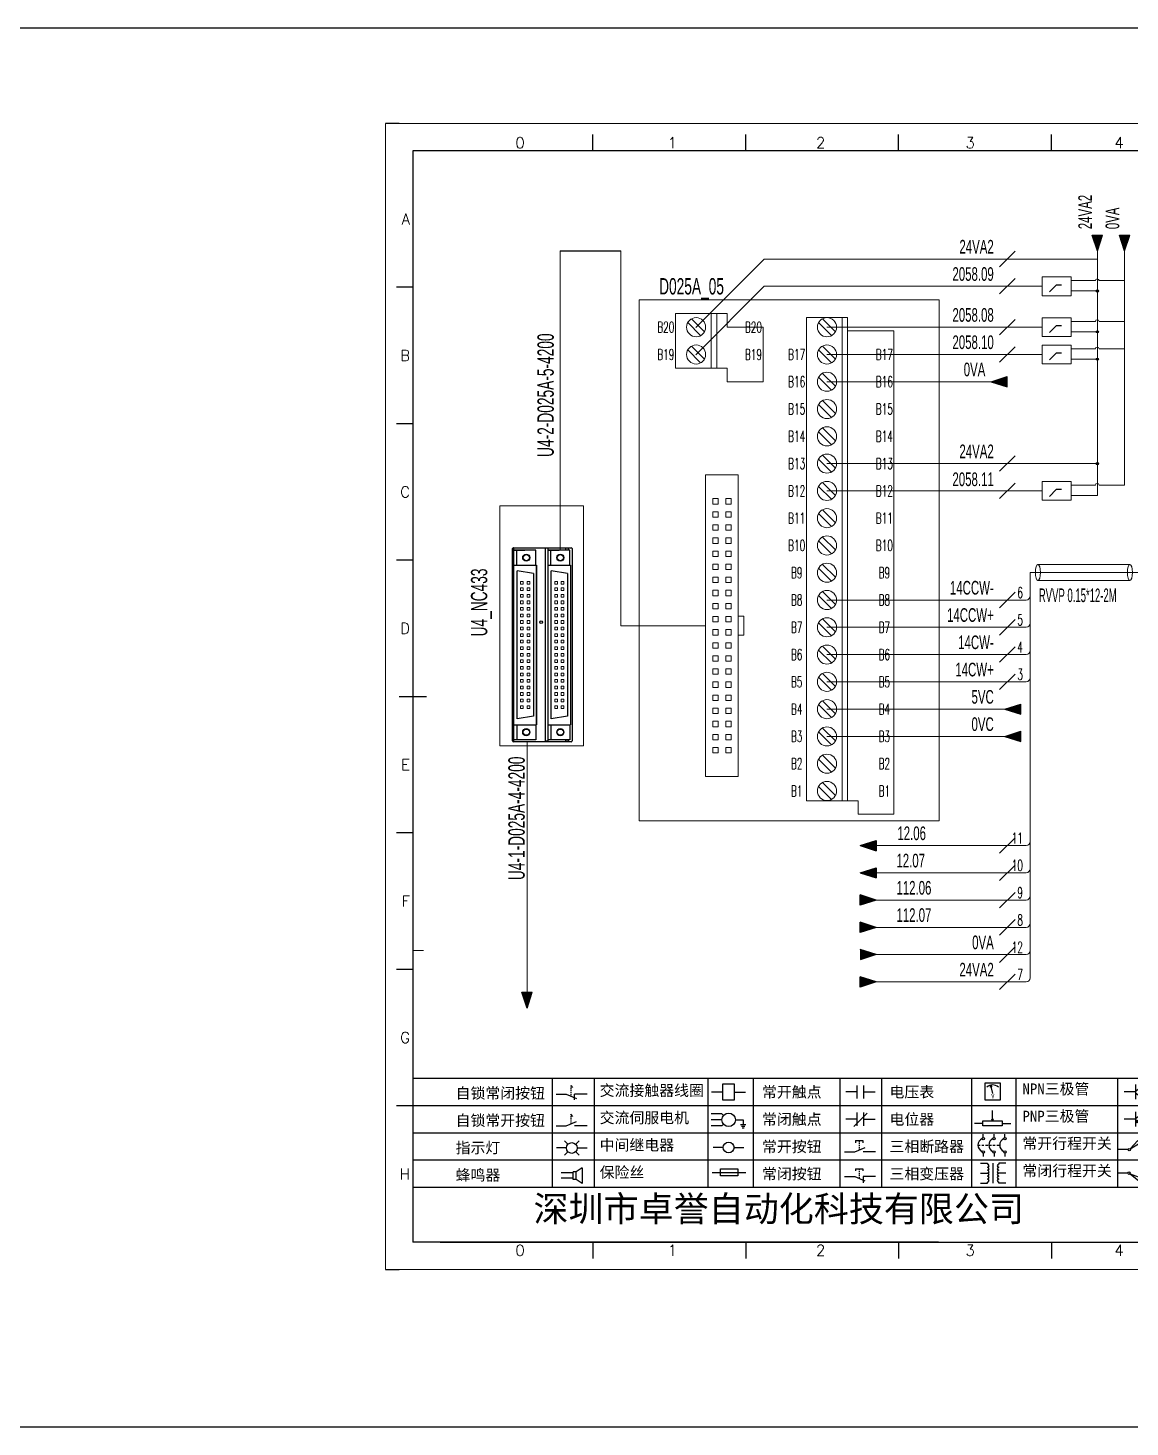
# Model space of a CAD drawing. Header units: millimetres. Extents: x 336 to 12810, y -1577 to 4105.
# Drawn here: x 9795.2 to 9997.1, y -364.4 to -108 of the extents above; entities that cross this region are included whole.
import ezdxf
from ezdxf.enums import TextEntityAlignment as Align

# ---------------------------------------------------------------- set-up
doc = ezdxf.new("R2010")
doc.units = ezdxf.units.MM
doc.linetypes.add('ACAD_ISO02W100', pattern=[15, 12, -3])
for name, color, linetype in [('AE_BOR', 1, 'Continuous'), ('SYMS', 7, 'Continuous'), ('Z_OM_GAIKEI', 7, 'Continuous')]:
    doc.layers.add(name, color=color, linetype=linetype)
doc.layers.add('Dimension', color=3, linetype='Continuous', lineweight=13)
doc.styles.get("Standard").update_dxf_attribs({"font": ''})
doc.styles.add('WD', font='romans.shx', dxfattribs={"width": 0.8, "bigfont": 'gbcbig.shx'})
doc.styles.add('样式 8', font='arial.ttf', dxfattribs={"width": 0.6, "height": 2.5})
doc.styles.add('汉字', font='')
doc.styles.get('Standard').set_extended_font_data('SimSun')
doc.styles.get('汉字').set_extended_font_data('新宋体')

# ---------------------------------------------------------------- blocks, each defined once
blk = doc.blocks.new('*U6')
at = {"linetype": 'ByBlock'}
for p, q in [((-1909.23, -780.45), (-1909.23, -780.67)), ((-1909.23, -780.45), (-1908.92, -780.84)), ((-1909.23, -780.84), (-1909.23, -781.05)), ((-1909.23, -781.23), (-1909.23, -781.44)), ((-1909.23, -781.61), (-1909.23, -781.83)), ((-1909.23, -782), (-1909.23, -782.21)), ((-1911.92, -782.07), (-1910.06, -782.07)), ((-1910.06, -782.07), (-1908.18, -782.88)), ((-1909.23, -782.38), (-1909.23, -782.43)), ((-1908.52, -783.07), (-1908.52, -782.07)), ((-1906.25, -782.07), (-1908.52, -782.07))]:
    blk.add_line(p, q, dxfattribs=at)
blk = doc.blocks.new('*U8')
at = {"linetype": 'ByBlock'}
for p, q in [((-1910.06, -792.89), (-1908.18, -792.08)), ((-1908.88, -791.17), (-1909.23, -790.71)), ((-1909.23, -790.71), (-1909.23, -790.92)), ((-1909.23, -791.09), (-1909.23, -791.31)), ((-1909.23, -791.48), (-1909.23, -791.69)), ((-1909.23, -791.86), (-1909.23, -792.08)), ((-1909.23, -792.25), (-1909.23, -792.47)), ((-1911.92, -792.89), (-1910.06, -792.89)), ((-1906.25, -792.89), (-1908.52, -792.89))]:
    blk.add_line(p, q, dxfattribs=at)
blk = doc.blocks.new('蜂鸣器')
at = {"linetype": 'ByBlock'}
for p, q in [((-1908.8, -796.48), (-1911.01, -796.48)), ((-1908.25, -796.26), (-1908.8, -796.26)), ((-1908.8, -797.68), (-1908.8, -796.26)), ((-1907.17, -795.53), (-1908.25, -796.26)), ((-1908.25, -797.68), (-1908.25, -796.26)), ((-1907.17, -795.53), (-1907.17, -798.41)), ((-1908.8, -797.46), (-1911.01, -797.46)), ((-1908.25, -797.68), (-1908.8, -797.68)), ((-1907.17, -798.41), (-1908.25, -797.68))]:
    blk.add_line(p, q, dxfattribs=at)
blk = doc.blocks.new('指示灯')
at = {"linetype": 'ByBlock'}
for p, q in [((-1854.25, -776.92), (-1856.06, -776.92)), ((-1854.62, -775.59), (-1853.97, -776.23)), ((-1851.9, -775.59), (-1852.54, -776.23)), ((-1852.26, -776.92), (-1850.45, -776.92)), ((-1854.62, -778.25), (-1853.97, -777.61)), ((-1851.9, -778.25), (-1852.54, -777.61))]:
    blk.add_line(p, q, dxfattribs=at)
blk.add_circle((-1853.26, -776.92), 0.992, dxfattribs=at)
blk = doc.blocks.new('交流接触器线圈')
at = {"linetype": 'ByBlock'}
for p, q in [((-1880.82, -781.77), (-1882.87, -781.77)), ((-1878.72, -781.77), (-1876.67, -781.77))]:
    blk.add_line(p, q, dxfattribs=at)
blk.add_lwpolyline([(-1880.82, -780.28), (-1878.72, -780.28), (-1878.72, -783.26), (-1880.82, -783.26)], close=True, dxfattribs=at)
blk = doc.blocks.new('交流伺服电机')
at = {"linetype": 'ByBlock'}
for p, q in [((-1880.97, -785.75), (-1882.94, -785.75)), ((-1880.97, -786.85), (-1882.94, -786.85)), ((-1880.97, -785.75), (-1880.65, -786.03)), ((-1878.49, -786.85), (-1877.07, -786.85)), ((-1877.07, -786.85), (-1877.07, -787.72)), ((-1880.97, -787.94), (-1882.94, -787.94)), ((-1880.97, -787.94), (-1880.65, -787.67)), ((-1877.54, -787.72), (-1876.59, -787.72)), ((-1877.38, -788.01), (-1876.75, -788.01)), ((-1877.23, -788.29), (-1876.9, -788.29))]:
    blk.add_line(p, q, dxfattribs=at)
blk.add_circle((-1879.73, -786.85), 1.24, dxfattribs=at)
blk = doc.blocks.new('中间继电器')
at = {"linetype": 'ByBlock'}
for p, q in [((-1880.72, -791.92), (-1882.54, -791.92)), ((-1878.74, -791.92), (-1876.92, -791.92))]:
    blk.add_line(p, q, dxfattribs=at)
blk.add_circle((-1879.73, -791.92), 0.992, dxfattribs=at)
blk = doc.blocks.new('保险丝')
at = {"linetype": 'ByBlock'}
blk.add_line((-1882.72, -796.49), (-1876.55, -796.49), dxfattribs=at)
blk.add_lwpolyline([(-1881.2, -795.86), (-1878.06, -795.86), (-1878.06, -797.12), (-1881.2, -797.12)], close=True, dxfattribs=at)
blk = doc.blocks.new('常开按钮')
at = {"linetype": 'ByBlock'}
for p, q in [((-1910.06, -787.73), (-1908.18, -786.93)), ((-1909.9, -785.68), (-1908.56, -785.68)), ((-1909.9, -785.68), (-1909.9, -786.07)), ((-1909.23, -785.68), (-1909.23, -785.89)), ((-1909.23, -786.06), (-1909.23, -786.28)), ((-1909.23, -786.45), (-1909.23, -786.67)), ((-1909.23, -786.84), (-1909.23, -787.05)), ((-1908.56, -785.68), (-1908.56, -786.07)), ((-1911.92, -787.73), (-1910.06, -787.73)), ((-1909.23, -787.22), (-1909.23, -787.38)), ((-1906.25, -787.73), (-1908.52, -787.73))]:
    blk.add_line(p, q, dxfattribs=at)
blk = doc.blocks.new('常开触点')
at = {"linetype": 'ByBlock'}
for p, q in [((-1853.82, -781.77), (-1855.88, -781.77)), ((-1853.82, -782.99), (-1853.82, -780.56)), ((-1852.6, -782.99), (-1852.6, -780.56)), ((-1852.6, -781.77), (-1850.55, -781.77))]:
    blk.add_line(p, q, dxfattribs=at)
blk = doc.blocks.new('常闭触点')
at = {"linetype": 'ByBlock'}
for p, q in [((-1853.82, -786.77), (-1855.88, -786.77)), ((-1852.01, -785.66), (-1854.43, -788.1)), ((-1853.82, -787.99), (-1853.82, -785.56)), ((-1852.6, -787.99), (-1852.6, -785.56)), ((-1852.6, -786.77), (-1850.55, -786.77))]:
    blk.add_line(p, q, dxfattribs=at)
blk = doc.blocks.new('常闭按钮')
at = {"linetype": 'ByBlock'}
for p, q in [((-1856.13, -792.28), (-1854.28, -792.28)), ((-1854.28, -792.28), (-1852.4, -793.09)), ((-1854.11, -790.83), (-1852.77, -790.83)), ((-1854.11, -790.83), (-1854.11, -791.22)), ((-1853.44, -790.83), (-1853.44, -791.04)), ((-1853.44, -791.21), (-1853.44, -791.43)), ((-1853.44, -791.6), (-1853.44, -791.82)), ((-1853.44, -791.99), (-1853.44, -792.2)), ((-1852.77, -790.83), (-1852.77, -791.22)), ((-1850.47, -792.28), (-1852.73, -792.28)), ((-1852.73, -792.28), (-1852.73, -793.43)), ((-1853.44, -792.37), (-1853.44, -792.53))]:
    blk.add_line(p, q, dxfattribs=at)
blk = doc.blocks.new('电压表')
at = {"linetype": 'ByBlock'}
for p, q in [((-1814.84, -780.75), (-1814.91, -781.13)), ((-1814.6, -781.05), (-1814.91, -781.13)), ((-1814.84, -780.75), (-1814.46, -782.26)), ((-1814.84, -780.75), (-1814.6, -781.05))]:
    blk.add_line(p, q, dxfattribs=at)
blk.add_lwpolyline([(-1815.84, -780.34), (-1813.07, -780.34), (-1813.07, -783.49), (-1815.84, -783.49)], close=True, dxfattribs=at)
blk.add_arc((-1814.46, -782.26), 1.56, 46.8313, 133.1687, dxfattribs=at)
at = {"linetype": 'ByBlock', "insert": (-1814.7, -782.39), "char_height": 0.75, "width": 0.6768, "attachment_point": 1}
blk.add_mtext('V', dxfattribs=at)
blk = doc.blocks.new('电位器')
at = {"linetype": 'ByBlock'}
for p, q in [((-1814.45, -787.3), (-1814.62, -786.96)), ((-1814.62, -786.96), (-1814.27, -786.96)), ((-1814.45, -787.3), (-1814.45, -785.39)), ((-1814.45, -787.3), (-1814.27, -786.96)), ((-1816.21, -787.75), (-1817.79, -787.75)), ((-1812.68, -787.75), (-1811.1, -787.75))]:
    blk.add_line(p, q, dxfattribs=at)
blk.add_lwpolyline([(-1816.21, -787.3), (-1812.68, -787.3), (-1812.68, -788.2), (-1816.21, -788.2)], close=True, dxfattribs=at)
blk = doc.blocks.new('三相断路器')
at = {"linetype": 'ByBlock'}
for p, q in [((-1816.17, -790.33), (-1816.17, -789.7)), ((-1814.17, -790.33), (-1814.17, -789.7)), ((-1812.18, -790.33), (-1812.18, -789.7)), ((-1817.14, -791.74), (-1816.72, -791.74)), ((-1816.45, -791.74), (-1816.03, -791.74)), ((-1815.76, -791.74), (-1815.34, -791.74)), ((-1815.07, -791.74), (-1814.65, -791.74)), ((-1814.38, -791.74), (-1813.96, -791.74)), ((-1813.69, -791.74), (-1813.27, -791.74)), ((-1816.17, -793.19), (-1816.17, -793.83)), ((-1814.17, -793.19), (-1814.17, -793.83)), ((-1812.18, -793.19), (-1812.18, -793.83))]:
    blk.add_line(p, q, dxfattribs=at)
for centre in [(-1816.17, -790.55), (-1814.17, -790.55), (-1812.18, -790.55), (-1816.17, -792.98), (-1814.17, -792.98), (-1812.18, -792.98)]:
    blk.add_circle(centre, 0.219, dxfattribs=at)
for centre in [(-1815.81, -791.74), (-1813.82, -791.74), (-1811.83, -791.74)]:
    blk.add_arc(centre, 1.32, 115.5791, 244.4209, dxfattribs=at)
blk = doc.blocks.new('三相变压器')
at = {"linetype": 'ByBlock'}
for p, q in [((-1816.69, -795.03), (-1815.37, -795.03)), ((-1816.69, -796.87), (-1815.37, -796.87)), ((-1815.37, -795.03), (-1815.37, -795.24)), ((-1814.34, -798.7), (-1814.34, -795.04)), ((-1812, -795.03), (-1813.32, -795.03)), ((-1813.32, -795.03), (-1813.32, -795.24)), ((-1812, -796.87), (-1813.32, -796.87)), ((-1816.69, -798.71), (-1815.37, -798.71)), ((-1815.37, -798.71), (-1815.37, -798.5)), ((-1813.32, -798.71), (-1813.32, -798.5)), ((-1812, -798.71), (-1813.32, -798.71))]:
    blk.add_line(p, q, dxfattribs=at)
for centre, start, end in [((-1815.37, -795.51), 270, 90), ((-1815.37, -796.06), 270, 90), ((-1815.37, -796.6), 270, 90), ((-1815.37, -797.14), 270, 90), ((-1815.37, -797.68), 270, 90), ((-1813.32, -795.51), 90, 270), ((-1813.32, -796.06), 90, 270), ((-1813.32, -796.6), 90, 270), ((-1813.32, -797.14), 90, 270), ((-1813.32, -797.68), 90, 270), ((-1815.37, -798.23), 270, 90), ((-1813.32, -798.23), 90, 270)]:
    blk.add_arc(centre, 0.271, start, end, dxfattribs=at)
blk = doc.blocks.new('NPN三极管')
at = {"linetype": 'ByBlock'}
for p, q in [((-1785.73, -781.97), (-1787.81, -781.97)), ((-1785.73, -780.61), (-1785.73, -783.32)), ((-1785.73, -781.82), (-1784.15, -780.66)), ((-1784.15, -780.66), (-1784.15, -779.98)), ((-1785.73, -782.11), (-1784.15, -783.27)), ((-1784.41, -782.73), (-1784.74, -783.18)), ((-1784.15, -783.27), (-1784.74, -783.18)), ((-1784.15, -783.27), (-1784.41, -782.73)), ((-1784.15, -783.27), (-1784.15, -783.96))]:
    blk.add_line(p, q, dxfattribs=at)
blk = doc.blocks.new('PNP三极管')
at = {"linetype": 'ByBlock'}
for p, q in [((-1784.9, -786.74), (-1786.98, -786.74)), ((-1784.9, -785.38), (-1784.9, -788.09)), ((-1784.9, -786.59), (-1783.32, -785.43)), ((-1784.9, -786.88), (-1783.32, -788.04)), ((-1784.9, -786.88), (-1784.31, -786.97)), ((-1784.9, -786.88), (-1784.64, -787.42)), ((-1784.31, -786.97), (-1784.64, -787.42)), ((-1783.32, -785.43), (-1783.32, -784.75)), ((-1783.32, -788.04), (-1783.32, -788.73))]:
    blk.add_line(p, q, dxfattribs=at)
blk = doc.blocks.new('常开行程开关')
at = {"linetype": 'ByBlock'}
for p, q in [((-1786.29, -792.3), (-1788.01, -792.3)), ((-1785.89, -792.17), (-1784.52, -790.62)), ((-1785.89, -792.17), (-1783.43, -790.72)), ((-1784.52, -790.62), (-1784.19, -791.17)), ((-1781.48, -792.3), (-1783.21, -792.3))]:
    blk.add_line(p, q, dxfattribs=at)
for centre in [(-1786.07, -792.3), (-1783.42, -792.3)]:
    blk.add_circle(centre, 0.219, dxfattribs=at)
blk = doc.blocks.new('常闭行程开关')
at = {"linetype": 'ByBlock'}
for p, q in [((-1786.34, -796.62), (-1788.07, -796.62)), ((-1785.93, -796.72), (-1783.25, -797.7)), ((-1785.93, -796.72), (-1784.3, -798)), ((-1784.3, -798), (-1784.08, -797.4)), ((-1783.48, -796.84), (-1783.48, -797.85)), ((-1781.54, -796.62), (-1783.26, -796.62))]:
    blk.add_line(p, q, dxfattribs=at)
for centre in [(-1786.12, -796.62), (-1783.48, -796.62)]:
    blk.add_circle(centre, 0.219, dxfattribs=at)
blk = doc.blocks.new('电控横A4')
for p, q in [((292, -5), (5, -5)), ((5, -5), (5, -205)), ((10.03, -205), (289.53, -205)), ((130.8, -205), (190.75, -205))]:
    blk.add_line(p, q)
at = {"lineweight": 9, "ltscale": 0.1}
for p, q in [((5, -151.57), (7, -151.57)), ((101.34, -205), (130.8, -205)), ((129.44, -205), (129.44, -205)), ((129.44, -205), (129.44, -205)), ((129.44, -205), (129.44, -205)), ((129.44, -205), (129.44, -205))]:
    blk.add_line(p, q, dxfattribs=at)
at = {"linetype": 'ByBlock'}
for p, q in [((292, -175), (5, -175)), ((292, -180), (5, -180)), ((292, -185), (5, -185)), ((292, -190), (5, -190)), ((292, -195), (5, -195))]:
    blk.add_line(p, q, dxfattribs=at)
at = {"color": 0, "lineweight": -2}
for p, q in [((30.58, -175), (30.58, -195)), ((38.26, -175), (38.26, -195)), ((59.05, -175), (59.05, -195)), ((67.4, -175), (67.4, -195)), ((83.26, -175), (83.26, -195)), ((90.91, -175), (90.91, -195)), ((107.4, -175), (107.4, -195)), ((115.5, -175), (115.5, -195)), ((134.12, -175), (134.12, -195))]:
    blk.add_line(p, q, dxfattribs=at)
at = {"color": 0, "ltscale": 2}
blk.add_line((101.34, -205), (5, -205), dxfattribs=at)
at = {"layer": 'AE_BOR', "lineweight": 30}
for p, q in [((2.53, 0), (0, 0)), ((0, -210), (2.53, -210))]:
    blk.add_line(p, q, dxfattribs=at)
at = {"layer": 'AE_BOR', "color": 1, "lineweight": 15}
for p, q in [((0, 0), (297, 0)), ((0, -210), (0, 0)), ((297, -210), (0, -210))]:
    blk.add_line(p, q, dxfattribs=at)
at = {"layer": 'AE_BOR'}
for p, q in [((38.03, -5), (38.03, -2)), ((66.03, -5), (66.03, -2)), ((94.03, -5), (94.03, -2)), ((122.03, -5), (122.03, -2)), ((5, -30), (2, -30)), ((5, -55), (2, -55)), ((5, -80), (2, -80)), ((5, -130), (2, -130)), ((5, -155), (2, -155)), ((5, -180), (2, -180)), ((38.03, -205), (38.03, -208)), ((66.03, -205), (66.03, -208)), ((94.03, -205), (94.03, -208)), ((122.03, -205), (122.03, -208))]:
    blk.add_line(p, q, dxfattribs=at)
at = {"layer": 'AE_BOR', "color": 2, "lineweight": 30}
blk.add_line((2.5, -105), (7.5, -105), dxfattribs=at)
at = {"linetype": 'ByBlock'}
for name, p in [('*U6', (1943.19, 604.18)), ('交流接触器线圈', (1942.62, 604.27)), ('常开触点', (1940.27, 604.3)), ('电压表', (1925.71, 604.52)), ('NPN三极管', (1923.2, 604.5)), ('*U8', (1943.19, 609.18)), ('交流伺服电机', (1942.62, 604.27)), ('常闭触点', (1940.27, 604.3)), ('电位器', (1925.71, 604.52)), ('PNP三极管', (1922.37, 604.27)), ('指示灯', (1887.41, 589.18)), ('中间继电器', (1942.62, 604.27)), ('常开按钮', (1996.06, 599.3)), ('三相断路器', (1925.71, 604.52)), ('常开行程开关', (1922.37, 604.27)), ('蜂鸣器', (1943.19, 604.18)), ('保险丝', (1942.62, 604.27)), ('常闭按钮', (1940.27, 599.3)), ('三相变压器', (1925.71, 604.52)), ('常闭行程开关', (1922.37, 604.27))]:
    blk.add_blockref(name, p, dxfattribs=at)
at = {"char_height": 2, "attachment_point": 1, "style": '汉字'}
for s, insert in [('{\\fKaiTi_GB2312|b0|i0|c134|p49;自锁常闭按钮}', (12.86, -176.69)), ('{\\fKaiTi_GB2312|b0|i0|c134|p49;交流接触器线圈}', (39.25, -176.19)), ('{\\fKaiTi_GB2312|b0|i0|c134|p49;常开触点}', (69.01, -176.48)), ('{\\fKaiTi_GB2312|b0|i0|c134|p49;电压表}', (92.37, -176.47)), ('{\\fKaiTi_GB2312|b0|i0|c134|p49;NPN三极管}', (116.73, -175.91)), ('{\\fKaiTi_GB2312|b0|i0|c134|p49;自锁常开按钮}', (12.86, -181.69)), ('{\\fKaiTi_GB2312|b0|i0|c134|p49;交流伺服电机}', (39.25, -181.19)), ('{\\fKaiTi_GB2312|b0|i0|c134|p49;常闭触点}', (69.01, -181.48)), ('{\\fKaiTi_GB2312|b0|i0|c134|p49;电位器}', (92.37, -181.47)), ('{\\fKaiTi_GB2312|b0|i0|c134|p49;PNP三极管}', (116.73, -180.91)), ('{\\fKaiTi_GB2312|b0|i0|c134|p49;指示灯}', (12.86, -186.69)), ('{\\fKaiTi_GB2312|b0|i0|c134|p49;中间继电器}', (39.25, -186.19)), ('{\\fKaiTi_GB2312|b0|i0|c134|p49;常开按钮}', (69.01, -186.48)), ('{\\fKaiTi_GB2312|b0|i0|c134|p49;三相断路器}', (92.37, -186.47)), ('{\\fKaiTi_GB2312|b0|i0|c134|p49;常开行程开关}', (116.73, -185.91)), ('{\\fKaiTi_GB2312|b0|i0|c134|p49;蜂鸣器}', (12.86, -191.69)), ('{\\fKaiTi_GB2312|b0|i0|c134|p49;保险丝}', (39.25, -191.19)), ('{\\fKaiTi_GB2312|b0|i0|c134|p49;常闭按钮}', (69.01, -191.48)), ('{\\fKaiTi_GB2312|b0|i0|c134|p49;三相变压器}', (92.37, -191.47)), ('{\\fKaiTi_GB2312|b0|i0|c134|p49;常闭行程开关}', (116.73, -190.91))]:
    blk.add_mtext(s, dxfattribs=dict(at, insert=insert))
at = {"color": 0, "lineweight": -2, "insert": (27.14, -196.53), "char_height": 4.7064, "width": 96.1138, "attachment_point": 1}
blk.add_mtext('深圳市卓誉自动化科技有限公司', dxfattribs=at)
at = {"layer": 'AE_BOR', "style": 'WD'}
for s, p in [('0', (24.67, -4.5)), ('1', (52.6, -4.5)), ('2', (79.75, -4.5)), ('3', (107.15, -4.5)), ('4', (134.45, -4.5)), ('0', (24.67, -207.5)), ('1', (52.6, -207.5)), ('2', (79.75, -207.5)), ('3', (107.15, -207.5)), ('4', (134.45, -207.5))]:
    blk.add_text(s, height=2, dxfattribs=at).set_placement(p, align=Align.CENTER)
for s, p in [('A', (4.5, -17.5)), ('B', (4.5, -42.5)), ('C', (4.5, -67.5)), ('D', (4.5, -92.5)), ('E', (4.5, -117.5)), ('F', (4.5, -142.5)), ('G', (4.5, -167.5)), ('H', (4.5, -192.5))]:
    blk.add_text(s, height=2, dxfattribs=at).set_placement(p, align=Align.MIDDLE_RIGHT)
blk = doc.blocks.new('WDDOT')
blk.add_hatch(color=256).paths.add_polyline_path([(0.5, 0, 1), (-0.5, 0, 1)])
blk.add_circle((0, 0), 0.5)

msp = doc.modelspace()

# ---------------------------------------------------------------- hatches: boundary and pattern name
for points in [[(9990.221, -145.917), (9991.156, -148.836), (9992.091, -145.917)], [(9995.221, -145.917), (9996.156, -148.836), (9997.091, -145.917)], [(9991.352, -156.164, 1), (9990.959, -156.164, 1)], [(9991.352, -163.664, 1), (9990.959, -163.664, 1)], [(9991.352, -168.664, 1), (9990.959, -168.664, 1)], [(9971.719, -172.804), (9974.638, -173.739), (9974.638, -171.869)], [(9991.352, -187.804, 1), (9990.959, -187.804, 1)], [(9974.219, -232.804), (9977.138, -233.739), (9977.138, -231.869)], [(9974.219, -237.804), (9977.138, -238.739), (9977.138, -236.869)], [(9947.688, -257.808), (9950.606, -258.743), (9950.606, -256.873)], [(9947.688, -262.804), (9950.606, -263.739), (9950.606, -261.869)], [(9947.688, -268.735), (9947.688, -266.865), (9950.606, -267.8)], [(9947.688, -271.865), (9950.606, -272.8), (9947.688, -273.735)], [(9950.606, -277.8), (9947.688, -278.735), (9947.688, -276.865)], [(9947.688, -283.735), (9947.688, -281.865), (9950.606, -282.8)], [(9885.705, -284.701), (9886.64, -287.62), (9887.575, -284.701)]]:
    msp.add_hatch(color=256).paths.add_polyline_path(points)

# ---------------------------------------------------------------- linework, layer by layer
for p, q in [((9991.156, -148.836), (9990.221, -145.917)), ((9990.221, -145.917), (9992.091, -145.917)), ((9991.156, -148.836), (9992.091, -145.917)), ((9996.156, -148.836), (9995.221, -145.917)), ((9995.221, -145.917), (9997.091, -145.917)), ((9996.156, -148.836), (9997.091, -145.917)), ((9971.719, -172.804), (9974.638, -171.869)), ((9971.719, -172.804), (9974.638, -173.739)), ((9974.638, -173.739), (9974.638, -171.869)), ((9974.219, -232.804), (9977.138, -231.869)), ((9974.219, -232.804), (9977.138, -233.739)), ((9977.138, -233.739), (9977.138, -231.869)), ((9974.219, -237.804), (9977.138, -236.869)), ((9974.219, -237.804), (9977.138, -238.739)), ((9977.138, -238.739), (9977.138, -236.869)), ((9947.688, -257.808), (9950.606, -256.873)), ((9947.688, -257.808), (9950.606, -258.743)), ((9950.606, -256.873), (9950.606, -258.743)), ((9947.688, -262.804), (9950.606, -261.869)), ((9947.688, -262.804), (9950.606, -263.739)), ((9950.606, -261.869), (9950.606, -263.739)), ((9950.606, -267.8), (9947.688, -266.865)), ((9947.688, -268.735), (9947.688, -266.865)), ((9950.606, -267.8), (9947.688, -268.735)), ((9950.606, -272.8), (9947.688, -271.865)), ((9947.688, -273.735), (9947.688, -271.865)), ((9950.606, -272.8), (9947.688, -273.735)), ((9950.606, -277.8), (9947.688, -276.865)), ((9950.606, -277.8), (9947.688, -278.735)), ((9947.688, -283.735), (9947.688, -281.865)), ((9950.606, -282.8), (9947.688, -281.865)), ((9950.606, -282.8), (9947.688, -283.735)), ((9885.705, -284.701), (9887.575, -284.701)), ((9886.64, -287.62), (9885.705, -284.701)), ((9886.64, -287.62), (9887.575, -284.701))]:
    msp.add_line(p, q)
at = {"color": 3, "lineweight": 0}
for p, q in [((9892.739, -203.66), (9892.739, -148.794)), ((9903.851, -148.794), (9903.851, -217.521)), ((9941.611, -192.808), (9981.073, -192.808)), ((10036.222, -207.745), (9978.851, -207.745)), ((9941.611, -212.804), (9978.101, -212.804)), ((9919.364, -217.521), (9903.851, -217.521)), ((9941.611, -217.804), (9978.101, -217.804)), ((9941.611, -222.804), (9978.101, -222.804)), ((9941.611, -227.804), (9978.101, -227.804)), ((9886.64, -284.701), (9886.64, -238.779))]:
    msp.add_line(p, q, dxfattribs=at)
at = {"color": 3}
msp.add_line((9892.739, -148.794), (9903.851, -148.794), dxfattribs=at)
at = {"lineweight": 0}
for p, q in [((9917.592, -162.841), (9930.129, -150.304)), ((9930.129, -150.304), (9991.156, -150.304)), ((9991.156, -193.668), (9991.156, -148.836)), ((9996.156, -191.774), (9996.156, -148.836)), ((9917.592, -167.841), (9930.129, -155.304)), ((9930.129, -155.304), (9981.073, -155.304)), ((9986.329, -154.27), (9990.811, -154.27)), ((9986.329, -156.164), (9991.156, -156.164)), ((9991.483, -154.27), (9996.156, -154.27)), ((9923.342, -160.304), (9913.847, -160.304)), ((9913.847, -170.304), (9913.847, -160.304)), ((9920.411, -170.304), (9920.411, -160.304)), ((9921.411, -170.304), (9921.411, -160.304)), ((9923.342, -162.804), (9923.342, -160.304)), ((9937.83, -249.591), (9937.83, -161.017)), ((9945.393, -161.017), (9937.83, -161.017)), ((9944.393, -249.591), (9944.393, -161.017)), ((9945.393, -249.591), (9945.393, -161.017)), ((9929.906, -162.804), (9923.342, -162.804)), ((9929.906, -162.804), (9929.906, -172.804)), ((9941.611, -162.804), (9981.073, -162.804)), ((9953.888, -163.471), (9945.393, -163.471)), ((9953.888, -163.471), (9953.888, -252.045)), ((9986.329, -161.77), (9990.811, -161.77)), ((9986.329, -163.664), (9991.156, -163.664)), ((9991.483, -161.77), (9996.156, -161.77)), ((9941.611, -167.804), (9981.073, -167.804)), ((9986.329, -166.77), (9990.811, -166.77)), ((9986.329, -168.664), (9991.156, -168.664)), ((9991.483, -166.77), (9996.156, -166.77)), ((9923.342, -170.304), (9913.847, -170.304)), ((9923.342, -172.804), (9923.342, -170.304)), ((9929.906, -172.804), (9923.342, -172.804)), ((9941.611, -172.804), (9971.719, -172.804)), ((9941.611, -187.804), (9991.156, -187.804)), ((9986.329, -191.774), (9990.811, -191.774)), ((9991.483, -191.774), (9996.156, -191.774)), ((9986.329, -193.668), (9991.156, -193.668)), ((9980.281, -206.281), (9997.123, -206.279)), ((9978.851, -207.745), (9978.851, -282.05)), ((9980.26, -209.21), (9997.123, -209.21)), ((9941.611, -232.804), (9974.219, -232.804)), ((9941.611, -237.804), (9974.219, -237.804)), ((9947.324, -249.591), (9937.83, -249.591)), ((9947.324, -252.045), (9947.324, -249.591)), ((9953.888, -252.045), (9947.324, -252.045)), ((9950.606, -257.808), (9978.101, -257.808)), ((9950.606, -262.804), (9978.101, -262.804)), ((9950.606, -267.8), (9978.101, -267.8)), ((9950.606, -272.8), (9978.101, -272.8)), ((9950.606, -277.8), (9978.101, -277.8)), ((9950.606, -282.8), (9978.101, -282.8))]:
    msp.add_line(p, q, dxfattribs=at)
at = {"linetype": 'ACAD_ISO02W100'}
for p, q in [((9983.595, -155.069), (9982.404, -156.298)), ((9984.603, -155.072), (9983.595, -155.069)), ((9983.595, -162.569), (9982.404, -163.798)), ((9984.603, -162.572), (9983.595, -162.569)), ((9983.595, -167.569), (9982.404, -168.798)), ((9984.603, -167.572), (9983.595, -167.569)), ((9983.595, -192.573), (9982.404, -193.802)), ((9984.603, -192.576), (9983.595, -192.573))]:
    msp.add_line(p, q, dxfattribs=at)
at = {"color": 1}
msp.add_lwpolyline([(8713.982, -107.963), (10178.33, -107.963), (10178.33, -364.374), (8713.982, -364.374)], close=True, dxfattribs=at)
at = {"lineweight": 0}
for points in [[(9981.073, -157.03), (9981.073, -153.578), (9986.329, -153.578), (9986.329, -157.03)], [(9907.176, -253.294), (9907.176, -157.804), (9962.176, -157.804), (9962.176, -253.294)], [(9907.176, -253.294), (9907.176, -157.804), (9962.176, -157.804), (9962.176, -253.294)], [(9981.073, -164.53), (9981.073, -161.078), (9986.329, -161.078), (9986.329, -164.53)], [(9981.073, -169.53), (9981.073, -166.078), (9986.329, -166.078), (9986.329, -169.53)], [(9919.364, -245.171), (9919.364, -189.871), (9925.364, -189.871), (9925.364, -245.171)], [(9981.073, -194.534), (9981.073, -191.082), (9986.329, -191.082), (9986.329, -194.534)], [(9921.664, -195.221), (9920.664, -195.221), (9920.664, -194.221), (9921.664, -194.221)], [(9924.064, -195.221), (9923.064, -195.221), (9923.064, -194.221), (9924.064, -194.221)], [(9897.005, -239.529), (9881.655, -239.529), (9881.655, -195.513), (9897.005, -195.513)], [(9921.664, -197.621), (9920.664, -197.621), (9920.664, -196.621), (9921.664, -196.621)], [(9924.064, -197.621), (9923.064, -197.621), (9923.064, -196.621), (9924.064, -196.621)], [(9921.664, -200.021), (9920.664, -200.021), (9920.664, -199.021), (9921.664, -199.021)], [(9924.064, -200.021), (9923.064, -200.021), (9923.064, -199.021), (9924.064, -199.021)], [(9921.664, -202.421), (9920.664, -202.421), (9920.664, -201.421), (9921.664, -201.421)], [(9924.064, -202.421), (9923.064, -202.421), (9923.064, -201.421), (9924.064, -201.421)], [(9921.664, -204.821), (9920.664, -204.821), (9920.664, -203.821), (9921.664, -203.821)], [(9924.064, -204.821), (9923.064, -204.821), (9923.064, -203.821), (9924.064, -203.821)], [(9921.664, -207.221), (9920.664, -207.221), (9920.664, -206.221), (9921.664, -206.221)], [(9924.064, -207.221), (9923.064, -207.221), (9923.064, -206.221), (9924.064, -206.221)], [(9885.467, -209.38), (9885.967, -209.38), (9885.967, -209.88), (9885.467, -209.88)], [(9886.667, -209.38), (9887.167, -209.38), (9887.167, -209.88), (9886.667, -209.88)], [(9891.717, -209.38), (9892.217, -209.38), (9892.217, -209.88), (9891.717, -209.88)], [(9892.917, -209.38), (9893.417, -209.38), (9893.417, -209.88), (9892.917, -209.88)], [(9921.664, -209.621), (9920.664, -209.621), (9920.664, -208.621), (9921.664, -208.621)], [(9924.064, -209.621), (9923.064, -209.621), (9923.064, -208.621), (9924.064, -208.621)], [(9885.467, -210.58), (9885.967, -210.58), (9885.967, -211.08), (9885.467, -211.08)], [(9885.467, -211.78), (9885.967, -211.78), (9885.967, -212.28), (9885.467, -212.28)], [(9886.667, -210.58), (9887.167, -210.58), (9887.167, -211.08), (9886.667, -211.08)], [(9886.667, -211.78), (9887.167, -211.78), (9887.167, -212.28), (9886.667, -212.28)], [(9891.717, -210.58), (9892.217, -210.58), (9892.217, -211.08), (9891.717, -211.08)], [(9891.717, -211.78), (9892.217, -211.78), (9892.217, -212.28), (9891.717, -212.28)], [(9892.917, -210.58), (9893.417, -210.58), (9893.417, -211.08), (9892.917, -211.08)], [(9892.917, -211.78), (9893.417, -211.78), (9893.417, -212.28), (9892.917, -212.28)], [(9921.664, -212.021), (9920.664, -212.021), (9920.664, -211.021), (9921.664, -211.021)], [(9924.064, -212.021), (9923.064, -212.021), (9923.064, -211.021), (9924.064, -211.021)], [(9885.467, -212.98), (9885.967, -212.98), (9885.967, -213.48), (9885.467, -213.48)], [(9885.467, -214.18), (9885.967, -214.18), (9885.967, -214.68), (9885.467, -214.68)], [(9885.467, -215.38), (9885.967, -215.38), (9885.967, -215.88), (9885.467, -215.88)], [(9886.667, -212.98), (9887.167, -212.98), (9887.167, -213.48), (9886.667, -213.48)], [(9886.667, -214.18), (9887.167, -214.18), (9887.167, -214.68), (9886.667, -214.68)], [(9886.667, -215.38), (9887.167, -215.38), (9887.167, -215.88), (9886.667, -215.88)], [(9891.717, -212.98), (9892.217, -212.98), (9892.217, -213.48), (9891.717, -213.48)], [(9891.717, -214.18), (9892.217, -214.18), (9892.217, -214.68), (9891.717, -214.68)], [(9891.717, -215.38), (9892.217, -215.38), (9892.217, -215.88), (9891.717, -215.88)], [(9892.917, -212.98), (9893.417, -212.98), (9893.417, -213.48), (9892.917, -213.48)], [(9892.917, -214.18), (9893.417, -214.18), (9893.417, -214.68), (9892.917, -214.68)], [(9892.917, -215.38), (9893.417, -215.38), (9893.417, -215.88), (9892.917, -215.88)], [(9921.664, -214.421), (9920.664, -214.421), (9920.664, -213.421), (9921.664, -213.421)], [(9924.064, -214.421), (9923.064, -214.421), (9923.064, -213.421), (9924.064, -213.421)], [(9885.467, -216.58), (9885.967, -216.58), (9885.967, -217.08), (9885.467, -217.08)], [(9885.467, -217.78), (9885.967, -217.78), (9885.967, -218.28), (9885.467, -218.28)], [(9886.667, -216.58), (9887.167, -216.58), (9887.167, -217.08), (9886.667, -217.08)], [(9886.667, -217.78), (9887.167, -217.78), (9887.167, -218.28), (9886.667, -218.28)], [(9891.717, -216.58), (9892.217, -216.58), (9892.217, -217.08), (9891.717, -217.08)], [(9891.717, -217.78), (9892.217, -217.78), (9892.217, -218.28), (9891.717, -218.28)], [(9892.917, -216.58), (9893.417, -216.58), (9893.417, -217.08), (9892.917, -217.08)], [(9892.917, -217.78), (9893.417, -217.78), (9893.417, -218.28), (9892.917, -218.28)], [(9921.664, -216.821), (9920.664, -216.821), (9920.664, -215.821), (9921.664, -215.821)], [(9924.064, -216.821), (9923.064, -216.821), (9923.064, -215.821), (9924.064, -215.821)], [(9926.364, -219.271), (9925.364, -219.271), (9925.364, -215.771), (9926.364, -215.771)], [(9885.467, -218.98), (9885.967, -218.98), (9885.967, -219.48), (9885.467, -219.48)], [(9885.467, -220.18), (9885.967, -220.18), (9885.967, -220.68), (9885.467, -220.68)], [(9886.667, -218.98), (9887.167, -218.98), (9887.167, -219.48), (9886.667, -219.48)], [(9886.667, -220.18), (9887.167, -220.18), (9887.167, -220.68), (9886.667, -220.68)], [(9891.717, -218.98), (9892.217, -218.98), (9892.217, -219.48), (9891.717, -219.48)], [(9891.717, -220.18), (9892.217, -220.18), (9892.217, -220.68), (9891.717, -220.68)], [(9892.917, -218.98), (9893.417, -218.98), (9893.417, -219.48), (9892.917, -219.48)], [(9892.917, -220.18), (9893.417, -220.18), (9893.417, -220.68), (9892.917, -220.68)], [(9921.664, -219.221), (9920.664, -219.221), (9920.664, -218.221), (9921.664, -218.221)], [(9924.064, -219.221), (9923.064, -219.221), (9923.064, -218.221), (9924.064, -218.221)], [(9885.467, -221.38), (9885.967, -221.38), (9885.967, -221.88), (9885.467, -221.88)], [(9885.467, -222.58), (9885.967, -222.58), (9885.967, -223.08), (9885.467, -223.08)], [(9886.667, -221.38), (9887.167, -221.38), (9887.167, -221.88), (9886.667, -221.88)], [(9886.667, -222.58), (9887.167, -222.58), (9887.167, -223.08), (9886.667, -223.08)], [(9891.717, -221.38), (9892.217, -221.38), (9892.217, -221.88), (9891.717, -221.88)], [(9891.717, -222.58), (9892.217, -222.58), (9892.217, -223.08), (9891.717, -223.08)], [(9892.917, -221.38), (9893.417, -221.38), (9893.417, -221.88), (9892.917, -221.88)], [(9892.917, -222.58), (9893.417, -222.58), (9893.417, -223.08), (9892.917, -223.08)], [(9921.664, -221.621), (9920.664, -221.621), (9920.664, -220.621), (9921.664, -220.621)], [(9921.664, -224.021), (9920.664, -224.021), (9920.664, -223.021), (9921.664, -223.021)], [(9924.064, -221.621), (9923.064, -221.621), (9923.064, -220.621), (9924.064, -220.621)], [(9924.064, -224.021), (9923.064, -224.021), (9923.064, -223.021), (9924.064, -223.021)], [(9885.467, -223.78), (9885.967, -223.78), (9885.967, -224.28), (9885.467, -224.28)], [(9885.467, -224.98), (9885.967, -224.98), (9885.967, -225.48), (9885.467, -225.48)], [(9886.667, -223.78), (9887.167, -223.78), (9887.167, -224.28), (9886.667, -224.28)], [(9886.667, -224.98), (9887.167, -224.98), (9887.167, -225.48), (9886.667, -225.48)], [(9891.717, -223.78), (9892.217, -223.78), (9892.217, -224.28), (9891.717, -224.28)], [(9891.717, -224.98), (9892.217, -224.98), (9892.217, -225.48), (9891.717, -225.48)], [(9892.917, -223.78), (9893.417, -223.78), (9893.417, -224.28), (9892.917, -224.28)], [(9892.917, -224.98), (9893.417, -224.98), (9893.417, -225.48), (9892.917, -225.48)], [(9921.664, -226.421), (9920.664, -226.421), (9920.664, -225.421), (9921.664, -225.421)], [(9924.064, -226.421), (9923.064, -226.421), (9923.064, -225.421), (9924.064, -225.421)], [(9885.467, -226.18), (9885.967, -226.18), (9885.967, -226.68), (9885.467, -226.68)], [(9885.467, -227.38), (9885.967, -227.38), (9885.967, -227.88), (9885.467, -227.88)], [(9886.667, -226.18), (9887.167, -226.18), (9887.167, -226.68), (9886.667, -226.68)], [(9886.667, -227.38), (9887.167, -227.38), (9887.167, -227.88), (9886.667, -227.88)], [(9891.717, -226.18), (9892.217, -226.18), (9892.217, -226.68), (9891.717, -226.68)], [(9891.717, -227.38), (9892.217, -227.38), (9892.217, -227.88), (9891.717, -227.88)], [(9892.917, -226.18), (9893.417, -226.18), (9893.417, -226.68), (9892.917, -226.68)], [(9892.917, -227.38), (9893.417, -227.38), (9893.417, -227.88), (9892.917, -227.88)], [(9921.664, -228.821), (9920.664, -228.821), (9920.664, -227.821), (9921.664, -227.821)], [(9924.064, -228.821), (9923.064, -228.821), (9923.064, -227.821), (9924.064, -227.821)], [(9885.467, -228.58), (9885.967, -228.58), (9885.967, -229.08), (9885.467, -229.08)], [(9885.467, -229.78), (9885.967, -229.78), (9885.967, -230.28), (9885.467, -230.28)], [(9886.667, -228.58), (9887.167, -228.58), (9887.167, -229.08), (9886.667, -229.08)], [(9886.667, -229.78), (9887.167, -229.78), (9887.167, -230.28), (9886.667, -230.28)], [(9891.717, -228.58), (9892.217, -228.58), (9892.217, -229.08), (9891.717, -229.08)], [(9891.717, -229.78), (9892.217, -229.78), (9892.217, -230.28), (9891.717, -230.28)], [(9892.917, -228.58), (9893.417, -228.58), (9893.417, -229.08), (9892.917, -229.08)], [(9892.917, -229.78), (9893.417, -229.78), (9893.417, -230.28), (9892.917, -230.28)], [(9921.664, -231.221), (9920.664, -231.221), (9920.664, -230.221), (9921.664, -230.221)], [(9924.064, -231.221), (9923.064, -231.221), (9923.064, -230.221), (9924.064, -230.221)], [(9885.467, -230.98), (9885.967, -230.98), (9885.967, -231.48), (9885.467, -231.48)], [(9885.467, -232.18), (9885.967, -232.18), (9885.967, -232.68), (9885.467, -232.68)], [(9886.667, -230.98), (9887.167, -230.98), (9887.167, -231.48), (9886.667, -231.48)], [(9886.667, -232.18), (9887.167, -232.18), (9887.167, -232.68), (9886.667, -232.68)], [(9891.717, -230.98), (9892.217, -230.98), (9892.217, -231.48), (9891.717, -231.48)], [(9891.717, -232.18), (9892.217, -232.18), (9892.217, -232.68), (9891.717, -232.68)], [(9892.917, -230.98), (9893.417, -230.98), (9893.417, -231.48), (9892.917, -231.48)], [(9892.917, -232.18), (9893.417, -232.18), (9893.417, -232.68), (9892.917, -232.68)], [(9921.664, -233.621), (9920.664, -233.621), (9920.664, -232.621), (9921.664, -232.621)], [(9924.064, -233.621), (9923.064, -233.621), (9923.064, -232.621), (9924.064, -232.621)], [(9921.664, -236.021), (9920.664, -236.021), (9920.664, -235.021), (9921.664, -235.021)], [(9924.064, -236.021), (9923.064, -236.021), (9923.064, -235.021), (9924.064, -235.021)], [(9921.664, -238.421), (9920.664, -238.421), (9920.664, -237.421), (9921.664, -237.421)], [(9924.064, -238.421), (9923.064, -238.421), (9923.064, -237.421), (9924.064, -237.421)], [(9921.664, -240.821), (9920.664, -240.821), (9920.664, -239.821), (9921.664, -239.821)], [(9924.064, -240.821), (9923.064, -240.821), (9923.064, -239.821), (9924.064, -239.821)]]:
    msp.add_lwpolyline(points, close=True, dxfattribs=at)
for points in [[(9919.169, -163.636), (9916.797, -161.265)], [(9943.151, -163.636), (9940.779, -161.265)], [(9916.09, -161.972), (9918.462, -164.343)], [(9940.072, -161.972), (9942.444, -164.343)], [(9919.169, -168.636), (9916.797, -166.265)], [(9943.151, -168.636), (9940.779, -166.265)], [(9916.09, -166.972), (9918.462, -169.343)], [(9940.072, -166.972), (9942.444, -169.343)], [(9943.151, -173.636), (9940.779, -171.265)], [(9940.072, -171.972), (9942.444, -174.343)], [(9943.151, -178.636), (9940.779, -176.265)], [(9940.072, -176.972), (9942.444, -179.343)], [(9940.072, -181.972), (9942.444, -184.343)], [(9943.151, -183.636), (9940.779, -181.265)], [(9940.072, -186.972), (9942.444, -189.343)], [(9943.151, -188.636), (9940.779, -186.265)], [(9940.072, -191.972), (9942.444, -194.343)], [(9943.151, -193.636), (9940.779, -191.265)], [(9940.072, -196.972), (9942.444, -199.343)], [(9943.151, -198.636), (9940.779, -196.265)], [(9940.072, -201.972), (9942.444, -204.343)], [(9943.151, -203.636), (9940.779, -201.265)], [(9940.072, -206.972), (9942.444, -209.343)], [(9943.151, -208.636), (9940.779, -206.265)], [(9940.072, -211.972), (9942.444, -214.343)], [(9943.151, -213.636), (9940.779, -211.265)], [(9940.072, -216.972), (9942.444, -219.343)], [(9943.151, -218.636), (9940.779, -216.265)], [(9940.072, -221.972), (9942.444, -224.343)], [(9943.151, -223.636), (9940.779, -221.265)], [(9940.072, -226.972), (9942.444, -229.343)], [(9943.151, -228.636), (9940.779, -226.265)], [(9940.072, -231.972), (9942.444, -234.343)], [(9943.151, -233.636), (9940.779, -231.265)], [(9940.072, -236.972), (9942.444, -239.343)], [(9943.151, -238.636), (9940.779, -236.265)], [(9940.072, -241.972), (9942.444, -244.343)], [(9943.151, -243.636), (9940.779, -241.265)], [(9940.072, -246.972), (9942.444, -249.343)], [(9943.151, -248.636), (9940.779, -246.265)]]:
    msp.add_lwpolyline(points, dxfattribs=at)
for centre in [(9991.156, -156.164), (9991.156, -163.664), (9991.156, -168.664), (9991.156, -187.804)]:
    msp.add_circle(centre, 0.197)
for centre in [(9917.629, -162.804), (9941.611, -162.804), (9917.629, -167.804), (9941.611, -167.804), (9941.611, -172.804), (9941.611, -177.804), (9941.611, -182.804), (9941.611, -187.804), (9941.611, -192.804), (9941.611, -197.804), (9941.611, -202.804), (9941.611, -207.804), (9941.611, -212.804), (9941.611, -217.804), (9941.611, -222.804), (9941.611, -227.804), (9941.611, -232.804), (9941.611, -237.804), (9941.611, -242.804), (9941.611, -247.804)]:
    msp.add_circle(centre, 1.75, dxfattribs=at)
for centre, radius, start, end in [((9991.147, -154.27), 0.336, 0, 180), ((9991.147, -161.77), 0.336, 0, 180), ((9991.147, -166.77), 0.336, 0, 180), ((9991.147, -191.774), 0.336, 0, 180), ((9978.101, -257.054), 0.75, 270, 0), ((9978.101, -262.054), 0.75, 270, 0), ((9978.101, -267.05), 0.75, 270, 0), ((9978.101, -272.05), 0.75, 270, 0), ((9978.101, -277.05), 0.75, 270, 0), ((9978.101, -282.05), 0.75, 270, 0)]:
    msp.add_arc(centre, radius, start, end, dxfattribs=at)
at = {"color": 3, "lineweight": 0}
for centre in [(9978.101, -212.054), (9978.101, -217.054), (9978.101, -222.054), (9978.101, -227.054)]:
    msp.add_arc(centre, 0.75, 270, 0, dxfattribs=at)
at = {"lineweight": 0}
msp.add_ellipse((9980.26, -207.745), major_axis=(0, 1.465), ratio=0.3169375, dxfattribs=at)
at = {"lineweight": 0, "extrusion": (0, 0, -1)}
msp.add_ellipse((9997.123, -207.745), major_axis=(0, 1.465), ratio=0.3169375, dxfattribs=at)
at = {"layer": 'Dimension', "lineweight": 0}
for p, q in [((9973.244, -151.718), (9976.073, -148.89)), ((9973.244, -156.718), (9976.073, -153.89)), ((9973.244, -164.218), (9976.073, -161.39)), ((9973.244, -169.218), (9976.073, -166.39)), ((9973.244, -189.218), (9976.073, -186.39)), ((9973.244, -194.222), (9976.073, -191.394)), ((9973.244, -214.218), (9976.073, -211.39)), ((9973.244, -219.218), (9976.073, -216.39)), ((9973.244, -224.218), (9976.073, -221.39)), ((9973.244, -229.218), (9976.073, -226.39)), ((9973.244, -259.218), (9976.073, -256.39)), ((9973.244, -264.218), (9976.073, -261.39)), ((9973.244, -269.214), (9976.073, -266.386)), ((9973.244, -274.214), (9976.073, -271.386)), ((9973.244, -279.214), (9976.073, -276.386)), ((9973.244, -284.214), (9976.073, -281.386))]:
    msp.add_line(p, q, dxfattribs=at)
at = {"layer": 'Z_OM_GAIKEI'}
for p, q in [((9884.005, -238.629), (9884.005, -203.379)), ((9884.155, -203.229), (9894.755, -203.229)), ((9884.255, -238.629), (9884.255, -203.229)), ((9884.255, -238.4), (9884.255, -203.66)), ((9888.255, -203.66), (9884.255, -203.66)), ((9884.255, -203.66), (9886.255, -203.66)), ((9884.755, -206.41), (9884.755, -203.66)), ((9888.255, -206.41), (9888.255, -203.66)), ((9890.005, -238.629), (9890.005, -203.229)), ((9890.505, -238.629), (9890.505, -203.229)), ((9890.505, -238.4), (9890.505, -203.66)), ((9894.505, -203.66), (9890.505, -203.66)), ((9890.505, -203.66), (9892.505, -203.66)), ((9891.005, -206.41), (9891.005, -203.66)), ((9893.755, -203.66), (9893.755, -203.229)), ((9894.255, -203.66), (9894.255, -203.229)), ((9894.505, -206.41), (9894.505, -203.66)), ((9894.905, -203.379), (9894.905, -238.629)), ((9884.255, -206.41), (9888.38, -206.41)), ((9884.255, -206.41), (9888.38, -206.41)), ((9884.817, -234.61), (9884.817, -207.45)), ((9887.817, -207.95), (9884.817, -207.45)), ((9888.38, -206.41), (9888.38, -235.65)), ((9888.38, -235.65), (9888.38, -206.41)), ((9890.505, -206.41), (9894.63, -206.41)), ((9890.505, -206.41), (9894.63, -206.41)), ((9891.067, -234.61), (9891.067, -207.45)), ((9894.067, -207.95), (9891.067, -207.45)), ((9894.63, -206.41), (9894.63, -235.65)), ((9887.817, -207.95), (9887.817, -234.11)), ((9894.067, -207.95), (9894.067, -234.11)), ((9884.255, -235.65), (9888.38, -235.65)), ((9884.755, -235.65), (9884.755, -238.4)), ((9887.817, -234.11), (9884.817, -234.61)), ((9888.255, -235.65), (9888.255, -238.4)), ((9890.505, -235.65), (9894.63, -235.65)), ((9891.005, -235.65), (9891.005, -238.4)), ((9894.067, -234.11), (9891.067, -234.61)), ((9894.505, -235.65), (9894.505, -238.4)), ((9888.255, -238.4), (9884.255, -238.4)), ((9894.505, -238.4), (9890.505, -238.4)), ((9893.755, -238.679), (9893.755, -238.4)), ((9894.255, -238.679), (9894.255, -238.4)), ((9884.005, -238.629), (9884.255, -238.629)), ((9894.755, -238.779), (9884.155, -238.779)), ((9890.005, -238.629), (9890.505, -238.629)), ((9893.755, -238.679), (9894.255, -238.679))]:
    msp.add_line(p, q, dxfattribs=at)
for centre, radius in [((9886.505, -205.035), 0.65), ((9886.505, -205.035), 0.575), ((9892.755, -205.035), 0.65), ((9892.755, -205.035), 0.575), ((9889.255, -216.879), 0.25), ((9886.505, -237.025), 0.65), ((9886.505, -237.025), 0.575), ((9892.755, -237.025), 0.65), ((9892.755, -237.025), 0.575)]:
    msp.add_circle(centre, radius, dxfattribs=at)
for centre, start, end in [((9884.155, -203.379), 90, 180.00001), ((9894.755, -203.379), 0, 90), ((9884.155, -238.629), 180.00001, 270), ((9894.755, -238.629), 270, 0)]:
    msp.add_arc(centre, 0.15, start, end, dxfattribs=at)

# ---------------------------------------------------------------- block references
msp.add_blockref('电控横A4', (9860.701, -125.494))
at = {"layer": 'SYMS', "lineweight": -3, "xscale": 0.25, "yscale": 0.25, "zscale": 0.25, "rotation": 90}
for p in [(9991.156, -156.164), (9991.156, -163.664), (9991.156, -168.664), (9991.156, -187.804)]:
    msp.add_blockref('WDDOT', p, dxfattribs=at)
at = {"layer": 'SYMS', "color": 0, "lineweight": -3, "xscale": 0.25, "yscale": 0.25, "zscale": 0.25, "rotation": 90}
for p in [(9991.156, -156.164), (9991.156, -163.664), (9991.156, -168.664), (9991.156, -187.804)]:
    msp.add_blockref('WDDOT', p, dxfattribs=at)

# ---------------------------------------------------------------- texts
at = {"lineweight": 0, "style": 'WD', "width": 0.6}
for s, p in [('B20', (9912.079, -162.804)), ('B20', (9928.137, -162.804)), ('B19', (9912.079, -167.804)), ('B19', (9928.137, -167.804)), ('B17', (9936.061, -167.804)), ('B17', (9952.12, -167.804)), ('B16', (9936.061, -172.804)), ('B16', (9952.12, -172.804)), ('B15', (9936.061, -177.804)), ('B15', (9952.12, -177.804)), ('B14', (9936.061, -182.804)), ('B14', (9952.12, -182.804)), ('B13', (9936.061, -187.804)), ('B13', (9952.12, -187.804)), ('B12', (9936.061, -192.804)), ('B12', (9952.12, -192.804)), ('B11', (9936.061, -197.804)), ('B11', (9952.12, -197.804)), ('B10', (9936.061, -202.804)), ('B10', (9952.12, -202.804)), ('B9', (9936.061, -207.804)), ('B9', (9952.12, -207.804)), ('B8', (9936.061, -212.804)), ('B8', (9952.12, -212.804)), ('B7', (9936.061, -217.804)), ('B7', (9952.12, -217.804)), ('B6', (9936.061, -222.804)), ('B6', (9952.12, -222.804)), ('B5', (9936.061, -227.804)), ('B5', (9952.12, -227.804)), ('B4', (9936.061, -232.804)), ('B4', (9952.12, -232.804)), ('B3', (9936.061, -237.804)), ('B3', (9952.12, -237.804)), ('B2', (9936.061, -242.804)), ('B2', (9952.12, -242.804)), ('B1', (9936.061, -247.804)), ('B1', (9952.12, -247.804))]:
    msp.add_text(s, height=2, dxfattribs=at).set_placement(p, align=Align.MIDDLE)
for s, p in [('6', (9977.51, -212.446)), ('5', (9977.51, -217.446)), ('4', (9977.51, -222.446)), ('3', (9977.51, -227.446)), ('11', (9977.51, -257.446)), ('10', (9977.51, -262.446)), ('9', (9977.51, -267.442)), ('8', (9977.51, -272.442)), ('12', (9977.51, -277.442)), ('7', (9977.51, -282.442))]:
    msp.add_text(s, height=2, dxfattribs=at).set_placement(p, align=Align.RIGHT)
at = {"layer": 'Dimension', "lineweight": 0, "style": '样式 8', "width": 0.6}
for s, height, p in [('24VA2', 2.5, (9990.171, -144.836)), ('0VA', 2.5, (9995.171, -144.836)), ('U4-2-D025A-5-4200', 3, (9891.542, -186.584)), ('U4_NC433', 3, (9879.361, -219.472)), ('U4-1-D025A-4-4200', 3, (9886.217, -264.138))]:
    msp.add_text(s, height=height, rotation=90, dxfattribs=at).set_placement(p)
for s, p in [('24VA2', (9972.174, -149.304)), ('0VA', (9970.628, -171.804)), ('14CCW-', (9972.174, -211.804)), ('14CCW+', (9972.174, -216.804)), ('14CW-', (9972.174, -221.804)), ('14CW+', (9972.174, -226.804)), ('5VC', (9972.174, -231.804)), ('0VC', (9972.174, -236.804))]:
    msp.add_text(s, height=2.5, dxfattribs=at).set_placement(p, align=Align.RIGHT)
msp.add_text('D025A_05', height=3, dxfattribs=at).set_placement((9910.85, -156.804))
at = {"layer": 'Dimension', "color": 6, "lineweight": 0, "style": '样式 8', "width": 0.6}
for s, p in [('2058.09', (9972.174, -154.304)), ('2058.08', (9972.174, -161.804)), ('2058.10', (9972.174, -166.804)), ('2058.11', (9972.174, -191.924))]:
    msp.add_text(s, height=2.5, dxfattribs=at).set_placement(p, align=Align.RIGHT)
at = {"layer": 'Dimension', "color": 3, "lineweight": 0, "style": '样式 8', "width": 0.6}
for s, p in [('24VA2', (9972.174, -186.808)), ('0VA', (9972.174, -276.8)), ('24VA2', (9972.174, -281.8))]:
    msp.add_text(s, height=2.5, dxfattribs=at).set_placement(p, align=Align.RIGHT)
at = {"layer": 'Dimension', "color": 1, "lineweight": 0, "style": '样式 8', "width": 0.5}
msp.add_text('RVVP 0.15*12-2M', height=2.5, dxfattribs=at).set_placement((9980.435, -210.689), align=Align.TOP_LEFT)
at = {"layer": 'Dimension', "color": 3, "lineweight": 0, "style": '样式 8', "width": 0.6}
for s, p in [('12.06', (9954.511, -256.804)), ('12.07', (9954.338, -261.804)), ('112.06', (9954.338, -266.8)), ('112.07', (9954.338, -271.8))]:
    msp.add_text(s, height=2.5, dxfattribs=at).set_placement(p)

doc.saveas('drawing.dxf')
